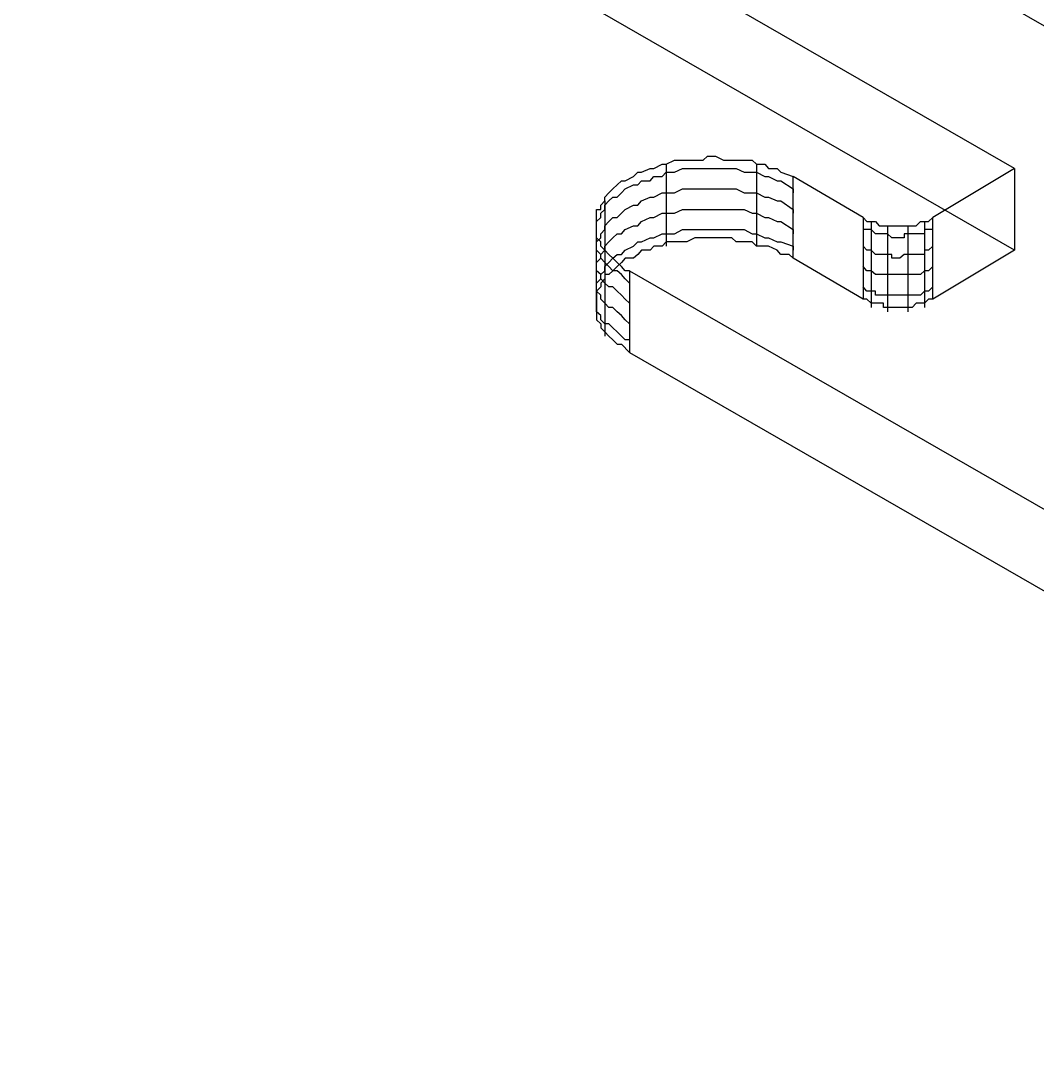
# Model space of a CAD drawing. Header units: millimetres. Extents: x 0 to 2112, y 8 to 1252.
# Drawn here: x 775.4 to 840.9, y 480.1 to 547.3 of the extents above; entities that cross this region are included whole.
import ezdxf

# ---------------------------------------------------------------- set-up
doc = ezdxf.new("R2010")
doc.units = ezdxf.units.MM
doc.layers.get('0').update_dxf_attribs({"linetype": 'CONTINUOUS'})

msp = doc.modelspace()

# ---------------------------------------------------------------- linework, layer by layer
at = {"color": 9}
for p, q in [((839.452, 537.817), (620.085, 664.002)), ((839.452, 537.817), (620.085, 664.002)), ((839.452, 532.553), (620.085, 658.989)), ((839.452, 532.553), (620.085, 658.989)), ((869.29, 530.983), (827.056, 555.202)), ((869.29, 530.983), (827.056, 555.202)), ((817.026, 538.092), (817.548, 538.339)), ((817.026, 538.092), (817.548, 538.339)), ((817.548, 538.339), (818.074, 538.339)), ((817.548, 538.339), (818.074, 538.339)), ((818.074, 538.339), (818.349, 538.339)), ((818.074, 538.339), (818.349, 538.339)), ((818.349, 538.339), (818.871, 538.339)), ((818.349, 538.339), (818.871, 538.339)), ((818.871, 538.339), (819.397, 538.339)), ((818.871, 538.339), (819.397, 538.339)), ((819.397, 538.339), (819.672, 538.614)), ((819.397, 538.339), (819.672, 538.614)), ((819.672, 538.614), (820.194, 538.614)), ((819.672, 538.614), (820.194, 538.614)), ((820.194, 538.614), (820.716, 538.339)), ((820.194, 538.614), (820.716, 538.339)), ((820.716, 538.339), (821.242, 538.339)), ((820.716, 538.339), (821.242, 538.339)), ((821.242, 538.339), (821.517, 538.339)), ((821.242, 538.339), (821.517, 538.339)), ((821.517, 538.339), (822.039, 538.339)), ((821.517, 538.339), (822.039, 538.339)), ((822.039, 538.339), (822.565, 538.339)), ((822.039, 538.339), (822.565, 538.339)), ((822.565, 538.339), (822.84, 538.092)), ((822.565, 538.339), (822.84, 538.092)), ((815.428, 537.57), (815.979, 537.817)), ((815.428, 537.57), (815.979, 537.817)), ((815.979, 537.817), (816.225, 537.817)), ((815.979, 537.817), (816.225, 537.817)), ((816.225, 537.817), (816.751, 538.092)), ((816.225, 537.817), (816.751, 538.092)), ((816.751, 538.092), (817.026, 538.092)), ((816.751, 538.092), (817.026, 538.092)), ((817.026, 538.092), (817.026, 533.079)), ((817.548, 537.57), (818.074, 537.817)), ((818.074, 537.817), (818.349, 537.817)), ((818.349, 537.817), (818.871, 537.817)), ((818.871, 537.817), (819.397, 537.817)), ((819.397, 537.817), (819.672, 537.817)), ((819.672, 537.817), (820.194, 537.817)), ((820.194, 537.817), (820.716, 537.817)), ((820.716, 537.817), (821.242, 537.817)), ((821.242, 537.817), (821.517, 537.817)), ((821.517, 537.817), (822.039, 537.57)), ((822.84, 538.092), (822.84, 533.079)), ((822.84, 538.092), (823.362, 538.092)), ((822.84, 538.092), (823.362, 538.092)), ((823.362, 538.092), (823.609, 537.817)), ((823.362, 538.092), (823.609, 537.817)), ((823.609, 537.817), (824.163, 537.817)), ((823.609, 537.817), (824.163, 537.817)), ((824.163, 537.817), (824.41, 537.57)), ((824.163, 537.817), (824.41, 537.57)), ((839.452, 537.817), (834.189, 534.649)), ((839.452, 537.817), (834.189, 534.649)), ((839.452, 537.817), (839.452, 532.553)), ((839.452, 537.817), (839.452, 532.553)), ((813.858, 536.769), (814.134, 537.016)), ((813.858, 536.769), (814.134, 537.016)), ((814.134, 537.016), (814.38, 537.016)), ((814.134, 537.016), (814.38, 537.016)), ((814.38, 537.016), (814.903, 537.295)), ((814.38, 537.016), (814.903, 537.295)), ((814.903, 537.295), (815.181, 537.57)), ((814.903, 537.295), (815.181, 537.57)), ((815.181, 537.57), (815.428, 537.57)), ((815.181, 537.57), (815.428, 537.57)), ((815.181, 536.769), (815.428, 537.016)), ((815.428, 537.016), (815.979, 537.016)), ((815.979, 537.016), (816.225, 537.295)), ((816.225, 537.295), (816.751, 537.295)), ((816.751, 537.295), (817.026, 537.57)), ((817.026, 537.57), (817.548, 537.57)), ((822.039, 537.57), (822.565, 537.57)), ((822.565, 537.57), (822.84, 537.57)), ((822.84, 537.57), (823.362, 537.295)), ((823.362, 537.295), (823.609, 537.295)), ((823.609, 537.295), (824.163, 537.016)), ((824.163, 537.016), (824.41, 537.016)), ((824.41, 537.57), (825.207, 537.295)), ((824.41, 537.57), (825.207, 537.295)), ((824.41, 537.016), (825.207, 536.494)), ((825.207, 532.031), (825.207, 537.295)), ((829.698, 534.649), (825.207, 537.295)), ((825.207, 532.031), (825.207, 537.295)), ((829.698, 534.649), (825.207, 537.295)), ((813.058, 535.972), (813.333, 536.247)), ((813.058, 535.972), (813.333, 536.247)), ((813.333, 536.247), (813.58, 536.494)), ((813.333, 536.247), (813.58, 536.494)), ((813.58, 536.494), (813.858, 536.769)), ((813.58, 536.494), (813.858, 536.769)), ((813.858, 535.972), (814.134, 536.247)), ((814.134, 536.247), (814.38, 536.494)), ((814.38, 536.494), (814.903, 536.769)), ((814.903, 536.769), (815.181, 536.769)), ((816.225, 535.972), (816.751, 536.247)), ((816.751, 536.247), (817.026, 536.247)), ((817.026, 536.247), (817.548, 536.247)), ((817.548, 536.247), (818.074, 536.494)), ((818.074, 536.494), (818.349, 536.494)), ((818.349, 536.494), (818.871, 536.494)), ((818.871, 536.494), (819.397, 536.494)), ((819.397, 536.494), (819.672, 536.494)), ((819.672, 536.494), (820.194, 536.494)), ((820.194, 536.494), (820.716, 536.494)), ((820.716, 536.494), (821.242, 536.494)), ((821.242, 536.494), (821.517, 536.494)), ((821.517, 536.494), (822.039, 536.247)), ((822.039, 536.247), (822.565, 536.247)), ((822.565, 536.247), (822.84, 536.247)), ((822.84, 536.247), (823.362, 535.972)), ((825.207, 536.494), (825.207, 536.247)), ((812.811, 535.446), (813.058, 535.721)), ((812.811, 535.446), (813.058, 535.721)), ((813.058, 535.721), (813.058, 535.972)), ((813.058, 535.721), (813.058, 535.972)), ((813.058, 535.721), (813.058, 530.708)), ((813.058, 535.446), (813.333, 535.721)), ((813.333, 535.721), (813.58, 535.972)), ((813.58, 535.972), (813.858, 535.972)), ((815.181, 535.446), (815.428, 535.721)), ((815.428, 535.721), (815.979, 535.972)), ((815.979, 535.972), (816.225, 535.972)), ((823.362, 535.972), (823.609, 535.972)), ((823.609, 535.972), (824.163, 535.721)), ((824.163, 535.721), (824.41, 535.721)), ((824.41, 535.721), (825.207, 535.171)), ((812.535, 534.924), (812.535, 535.171)), ((812.535, 535.171), (812.811, 535.171)), ((812.535, 534.924), (812.535, 535.171)), ((812.535, 535.171), (812.811, 535.171)), ((812.535, 534.649), (812.535, 534.924)), ((812.535, 534.649), (812.535, 534.924)), ((812.811, 535.171), (812.811, 535.446)), ((812.811, 535.171), (812.811, 535.446)), ((812.811, 534.924), (813.058, 535.171)), ((812.811, 534.649), (812.811, 534.924)), ((813.058, 535.171), (813.058, 535.446)), ((813.858, 534.649), (814.134, 534.924)), ((814.134, 534.924), (814.38, 535.171)), ((814.38, 535.171), (814.903, 535.446)), ((814.903, 535.446), (815.181, 535.446)), ((816.225, 534.649), (816.751, 534.924)), ((816.751, 534.924), (817.026, 534.924)), ((817.026, 534.924), (817.548, 534.924)), ((817.548, 534.924), (818.074, 535.171)), ((818.074, 535.171), (818.349, 535.171)), ((818.349, 535.171), (818.871, 535.171)), ((818.871, 535.171), (819.397, 535.171)), ((819.397, 535.171), (819.672, 535.171)), ((819.672, 535.171), (820.194, 535.171)), ((820.194, 535.171), (820.716, 535.171)), ((820.716, 535.171), (821.242, 535.171)), ((821.242, 535.171), (821.517, 535.171)), ((821.517, 535.171), (822.039, 535.171)), ((822.039, 535.171), (822.565, 534.924)), ((822.565, 534.924), (822.84, 534.924)), ((822.84, 534.924), (823.362, 534.649)), ((825.207, 535.171), (825.207, 534.924)), ((812.535, 534.398), (812.811, 534.649)), ((812.535, 534.398), (812.535, 534.649)), ((812.535, 534.398), (812.535, 534.649)), ((812.535, 534.123), (812.535, 534.398)), ((812.535, 534.123), (812.535, 534.398)), ((812.535, 534.123), (812.535, 534.398)), ((813.058, 534.123), (813.333, 534.398)), ((813.333, 534.398), (813.58, 534.649)), ((813.58, 534.649), (813.858, 534.649)), ((815.181, 534.123), (815.428, 534.398)), ((815.428, 534.398), (815.979, 534.649)), ((815.979, 534.649), (816.225, 534.649)), ((823.362, 534.649), (823.609, 534.649)), ((823.609, 534.649), (824.163, 534.398)), ((824.163, 534.398), (824.41, 534.398)), ((824.41, 534.398), (825.207, 533.876)), ((829.698, 534.649), (829.698, 529.385)), ((829.698, 534.649), (829.698, 534.649)), ((829.698, 534.649), (829.949, 534.398)), ((829.698, 534.649), (829.698, 529.385)), ((829.698, 534.649), (829.698, 534.649)), ((829.698, 534.649), (829.949, 534.398)), ((829.949, 534.398), (830.224, 534.398)), ((829.949, 534.398), (830.224, 534.398)), ((830.224, 534.398), (830.224, 529.138)), ((830.224, 534.398), (830.224, 534.398)), ((830.224, 534.398), (830.499, 534.398)), ((830.224, 534.398), (830.224, 534.398)), ((830.224, 534.398), (830.499, 534.398)), ((830.499, 534.398), (830.746, 534.123)), ((830.499, 534.398), (830.746, 534.123)), ((833.117, 534.123), (833.392, 534.398)), ((833.117, 534.123), (833.392, 534.398)), ((833.392, 534.398), (833.392, 534.398)), ((833.392, 534.398), (833.667, 534.398)), ((833.392, 534.398), (833.392, 534.398)), ((833.392, 534.398), (833.667, 534.398)), ((833.667, 534.398), (833.667, 529.138)), ((833.667, 534.398), (833.914, 534.398)), ((833.667, 534.398), (833.914, 534.398)), ((833.914, 534.398), (834.189, 534.649)), ((833.914, 534.398), (834.189, 534.649)), ((833.914, 534.398), (833.914, 534.398)), ((833.914, 534.398), (833.914, 534.398)), ((834.189, 529.385), (834.189, 534.649)), ((834.189, 529.385), (834.189, 534.649)), ((812.535, 533.876), (812.535, 534.123)), ((812.535, 533.876), (812.535, 534.123)), ((812.535, 533.876), (812.535, 534.123)), ((812.535, 533.601), (812.535, 533.876)), ((812.535, 533.601), (812.535, 533.876)), ((812.535, 533.601), (812.535, 533.876)), ((812.535, 533.354), (812.535, 533.601)), ((812.535, 533.354), (812.535, 533.601)), ((812.535, 533.354), (812.535, 533.601)), ((812.811, 533.601), (813.058, 533.876)), ((812.811, 533.354), (812.811, 533.601)), ((813.058, 533.876), (813.058, 534.123)), ((813.58, 533.354), (813.858, 533.601)), ((813.858, 533.601), (814.134, 533.601)), ((814.134, 533.601), (814.38, 533.876)), ((814.38, 533.876), (814.903, 534.123)), ((814.903, 534.123), (815.181, 534.123)), ((816.225, 533.354), (816.751, 533.601)), ((816.751, 533.601), (817.026, 533.601)), ((817.026, 533.601), (817.548, 533.601)), ((817.548, 533.601), (818.074, 533.876)), ((818.074, 533.876), (818.349, 533.876)), ((818.349, 533.876), (818.871, 533.876)), ((818.871, 533.876), (819.397, 533.876)), ((819.397, 533.876), (819.672, 533.876)), ((819.672, 533.876), (820.194, 533.876)), ((820.194, 533.876), (820.716, 533.876)), ((820.716, 533.876), (821.242, 533.876)), ((821.242, 533.876), (821.517, 533.876)), ((821.517, 533.876), (822.039, 533.876)), ((822.039, 533.876), (822.565, 533.601)), ((822.565, 533.601), (822.84, 533.601)), ((822.84, 533.601), (823.362, 533.354)), ((825.207, 533.876), (825.207, 533.601)), ((829.949, 533.876), (829.698, 533.876)), ((829.698, 533.876), (829.698, 533.601)), ((830.224, 533.876), (829.949, 533.876)), ((829.949, 533.876), (829.949, 533.876)), ((830.499, 533.601), (830.224, 533.876)), ((830.746, 533.601), (830.499, 533.601)), ((830.499, 533.601), (830.499, 533.601)), ((830.746, 534.123), (830.746, 534.123)), ((830.746, 534.123), (831.021, 534.123)), ((830.746, 534.123), (830.746, 534.123)), ((830.746, 534.123), (831.021, 534.123)), ((831.021, 533.601), (830.746, 533.601)), ((831.021, 534.123), (831.271, 534.123)), ((831.021, 534.123), (831.271, 534.123)), ((831.271, 533.601), (831.021, 533.601)), ((831.021, 533.601), (831.021, 533.601)), ((831.271, 534.123), (831.271, 528.863)), ((831.271, 534.123), (831.271, 534.123)), ((831.271, 534.123), (831.547, 534.123)), ((831.271, 534.123), (831.271, 534.123)), ((831.271, 534.123), (831.547, 534.123)), ((831.547, 533.354), (831.271, 533.601)), ((831.547, 534.123), (831.822, 534.123)), ((831.547, 534.123), (831.822, 534.123)), ((831.822, 534.123), (832.069, 534.123)), ((831.822, 534.123), (832.069, 534.123)), ((832.069, 534.123), (832.069, 534.123)), ((832.069, 534.123), (832.344, 534.123)), ((832.069, 534.123), (832.069, 534.123)), ((832.069, 534.123), (832.344, 534.123)), ((832.344, 534.123), (832.594, 534.123)), ((832.344, 534.123), (832.594, 534.123)), ((832.594, 533.601), (832.344, 533.601)), ((832.344, 533.601), (832.344, 533.354)), ((832.594, 534.123), (832.594, 528.863)), ((832.594, 534.123), (832.869, 534.123)), ((832.594, 534.123), (832.869, 534.123)), ((832.869, 533.601), (832.594, 533.601)), ((832.869, 534.123), (832.869, 534.123)), ((832.869, 534.123), (833.117, 534.123)), ((832.869, 534.123), (832.869, 534.123)), ((832.869, 534.123), (833.117, 534.123)), ((833.117, 533.601), (832.869, 533.601)), ((833.392, 533.601), (833.117, 533.601)), ((833.117, 533.601), (833.117, 533.601)), ((833.667, 533.601), (833.392, 533.601)), ((833.914, 533.876), (833.667, 533.876)), ((833.667, 533.876), (833.667, 533.601)), ((834.189, 533.876), (833.914, 533.876)), ((833.914, 533.876), (833.914, 533.876)), ((812.535, 533.079), (812.535, 533.354)), ((812.535, 533.079), (812.811, 533.354)), ((812.811, 533.079), (812.535, 533.354)), ((812.811, 533.079), (812.535, 533.354)), ((812.535, 532.8), (812.535, 533.079)), ((812.535, 532.8), (812.535, 533.079)), ((812.811, 532.8), (812.811, 533.079)), ((812.811, 532.8), (812.811, 533.079)), ((813.058, 532.8), (813.333, 533.079)), ((813.333, 533.079), (813.58, 533.354)), ((814.903, 532.8), (815.181, 533.079)), ((815.181, 533.079), (815.428, 533.079)), ((815.428, 533.079), (815.979, 533.354)), ((815.979, 533.354), (816.225, 533.354)), ((817.026, 533.079), (816.751, 532.8)), ((817.026, 533.079), (816.751, 532.8)), ((817.548, 533.079), (817.026, 533.079)), ((817.026, 533.079), (817.026, 532.8)), ((817.548, 533.079), (817.026, 533.079)), ((818.074, 533.079), (817.548, 533.079)), ((818.074, 533.079), (817.548, 533.079)), ((818.349, 533.079), (818.074, 533.079)), ((818.349, 533.079), (818.074, 533.079)), ((818.871, 533.354), (818.349, 533.079)), ((818.871, 533.354), (818.349, 533.079)), ((819.397, 533.354), (818.871, 533.354)), ((819.397, 533.354), (818.871, 533.354)), ((819.672, 533.354), (819.397, 533.354)), ((819.672, 533.354), (819.397, 533.354)), ((820.194, 533.354), (819.672, 533.354)), ((820.194, 533.354), (819.672, 533.354)), ((820.716, 533.354), (820.194, 533.354)), ((820.716, 533.354), (820.194, 533.354)), ((821.242, 533.354), (820.716, 533.354)), ((821.242, 533.354), (820.716, 533.354)), ((821.517, 533.079), (821.242, 533.354)), ((821.517, 533.079), (821.242, 533.354)), ((822.039, 533.079), (821.517, 533.079)), ((822.039, 533.079), (821.517, 533.079)), ((822.565, 533.079), (822.039, 533.079)), ((822.565, 533.079), (822.039, 533.079)), ((822.84, 532.8), (822.565, 533.079)), ((822.84, 532.8), (822.565, 533.079)), ((822.84, 533.079), (822.84, 532.8)), ((823.362, 533.354), (823.609, 533.354)), ((823.609, 533.354), (824.163, 533.079)), ((824.163, 533.079), (824.41, 533.079)), ((824.41, 533.079), (825.207, 532.8)), ((831.822, 533.354), (831.547, 533.354)), ((831.547, 533.354), (831.547, 533.354)), ((832.069, 533.354), (831.822, 533.354)), ((832.344, 533.354), (832.069, 533.354)), ((812.535, 532.553), (812.535, 532.8)), ((812.535, 532.553), (812.535, 532.8)), ((812.811, 532.278), (812.535, 532.553)), ((812.535, 532.278), (812.535, 532.553)), ((812.535, 532.031), (812.535, 532.278)), ((813.058, 532.553), (812.811, 532.8)), ((813.058, 532.553), (812.811, 532.8)), ((812.811, 532.278), (813.058, 532.553)), ((812.811, 532.031), (812.811, 532.278)), ((812.811, 532.031), (812.811, 532.278)), ((813.058, 532.553), (813.058, 532.8)), ((813.058, 532.553), (813.058, 527.29)), ((813.333, 532.278), (813.058, 532.553)), ((813.333, 532.278), (813.058, 532.553)), ((813.58, 532.031), (813.333, 532.278)), ((813.58, 532.031), (813.333, 532.278)), ((813.58, 532.031), (813.858, 532.278)), ((813.858, 532.278), (814.134, 532.278)), ((814.134, 532.278), (814.38, 532.553)), ((814.38, 532.553), (814.903, 532.8)), ((815.181, 532.278), (814.903, 532.031)), ((815.181, 532.278), (814.903, 532.031)), ((815.428, 532.553), (815.181, 532.278)), ((815.428, 532.553), (815.181, 532.278)), ((815.979, 532.553), (815.428, 532.553)), ((815.979, 532.553), (815.428, 532.553)), ((816.225, 532.8), (815.979, 532.553)), ((816.225, 532.8), (815.979, 532.553)), ((816.751, 532.8), (816.225, 532.8)), ((816.751, 532.8), (816.225, 532.8)), ((823.362, 532.8), (822.84, 532.8)), ((823.362, 532.8), (822.84, 532.8)), ((823.609, 532.8), (823.362, 532.8)), ((823.609, 532.8), (823.362, 532.8)), ((824.163, 532.553), (823.609, 532.8)), ((824.163, 532.553), (823.609, 532.8)), ((824.41, 532.278), (824.163, 532.553)), ((824.41, 532.278), (824.163, 532.553)), ((824.932, 532.278), (824.41, 532.278)), ((824.932, 532.278), (824.41, 532.278)), ((825.207, 532.031), (824.932, 532.278)), ((825.207, 532.031), (824.932, 532.278)), ((825.207, 532.8), (825.207, 532.553)), ((829.949, 532.553), (829.698, 532.8)), ((829.698, 532.8), (829.698, 532.553)), ((830.224, 532.553), (829.949, 532.553)), ((829.949, 532.553), (829.949, 532.553)), ((830.499, 532.278), (830.224, 532.553)), ((830.746, 532.278), (830.499, 532.278)), ((830.499, 532.278), (830.499, 532.278)), ((831.021, 532.278), (830.746, 532.278)), ((831.271, 532.278), (831.021, 532.278)), ((831.021, 532.278), (831.021, 532.278)), ((831.547, 532.278), (831.271, 532.278)), ((831.547, 532.031), (831.547, 532.278)), ((832.344, 532.278), (832.069, 532.031)), ((832.594, 532.278), (832.344, 532.278)), ((832.344, 532.278), (832.344, 532.278)), ((832.869, 532.278), (832.594, 532.278)), ((833.117, 532.278), (832.869, 532.278)), ((833.392, 532.278), (833.117, 532.278)), ((833.117, 532.278), (833.117, 532.278)), ((833.667, 532.278), (833.392, 532.278)), ((833.914, 532.553), (833.667, 532.553)), ((833.667, 532.553), (833.667, 532.278)), ((834.189, 532.8), (833.914, 532.553)), ((833.914, 532.553), (833.914, 532.553)), ((839.452, 532.553), (834.189, 529.385)), ((839.452, 532.553), (834.189, 529.385)), ((812.535, 531.756), (812.535, 532.031)), ((812.535, 531.756), (812.811, 532.031)), ((812.535, 531.506), (812.535, 531.756)), ((812.535, 531.506), (812.535, 531.756)), ((813.058, 531.756), (812.811, 532.031)), ((813.333, 531.506), (813.058, 531.756)), ((813.058, 531.506), (813.333, 531.756)), ((813.333, 531.756), (813.58, 532.031)), ((813.858, 531.756), (813.58, 532.031)), ((813.858, 531.756), (813.58, 532.031)), ((814.134, 531.756), (813.858, 531.506)), ((814.134, 531.506), (813.858, 531.756)), ((814.134, 531.756), (813.858, 531.506)), ((814.134, 531.506), (813.858, 531.756)), ((814.38, 532.031), (814.134, 531.756)), ((814.38, 532.031), (814.134, 531.756)), ((814.903, 532.031), (814.38, 532.031)), ((814.903, 532.031), (814.38, 532.031)), ((829.698, 529.385), (825.207, 532.031)), ((829.698, 529.385), (825.207, 532.031)), ((831.822, 532.031), (831.547, 532.031)), ((832.069, 532.031), (831.822, 532.031)), ((812.535, 531.23), (812.535, 531.506)), ((812.535, 531.23), (812.535, 531.506)), ((812.811, 530.983), (812.535, 531.23)), ((812.535, 530.983), (812.535, 531.23)), ((812.535, 530.708), (812.535, 530.983)), ((812.811, 530.983), (813.058, 531.23)), ((812.811, 530.708), (812.811, 530.983)), ((812.811, 530.708), (812.811, 530.983)), ((813.058, 531.23), (813.058, 531.506)), ((813.333, 530.983), (813.058, 530.983)), ((813.058, 530.983), (813.058, 530.708)), ((813.333, 530.983), (813.058, 530.983)), ((813.058, 530.983), (813.058, 530.708)), ((813.58, 531.23), (813.333, 531.506)), ((813.58, 531.23), (813.333, 530.983)), ((813.58, 531.23), (813.333, 530.983)), ((813.858, 531.506), (813.58, 531.23)), ((813.858, 531.506), (813.58, 531.23)), ((813.858, 531.23), (813.58, 531.23)), ((814.134, 530.983), (813.858, 531.23)), ((814.38, 531.23), (814.134, 531.506)), ((814.38, 531.23), (814.134, 531.506)), ((814.38, 530.708), (814.134, 530.983)), ((814.656, 531.23), (814.38, 531.23)), ((814.656, 531.23), (814.38, 531.23)), ((814.656, 531.23), (814.656, 525.967)), ((814.656, 531.23), (894.362, 485.383)), ((814.656, 531.23), (814.656, 525.967)), ((814.656, 531.23), (894.362, 485.383)), ((829.949, 531.23), (829.698, 531.506)), ((829.698, 531.506), (829.698, 531.23)), ((830.224, 531.23), (829.949, 531.23)), ((829.949, 531.23), (829.949, 531.23)), ((830.499, 530.983), (830.224, 531.23)), ((830.746, 530.983), (830.499, 530.983)), ((830.499, 530.983), (830.499, 530.983)), ((831.021, 530.983), (830.746, 530.983)), ((831.271, 530.983), (831.021, 530.983)), ((831.021, 530.983), (831.021, 530.983)), ((831.547, 530.983), (831.271, 530.983)), ((831.822, 530.983), (831.547, 530.983)), ((831.547, 530.983), (831.547, 530.983)), ((832.069, 530.983), (831.822, 530.983)), ((832.344, 530.983), (832.069, 530.983)), ((832.594, 530.983), (832.344, 530.983)), ((832.344, 530.983), (832.344, 530.983)), ((832.869, 530.983), (832.594, 530.983)), ((833.117, 530.983), (832.869, 530.983)), ((833.392, 530.983), (833.117, 530.983)), ((833.117, 530.983), (833.117, 530.983)), ((833.667, 531.23), (833.392, 530.983)), ((833.914, 531.23), (833.667, 531.23)), ((833.667, 531.23), (833.667, 531.23)), ((834.189, 531.506), (833.914, 531.23)), ((833.914, 531.23), (833.914, 531.23)), ((812.535, 530.433), (812.535, 530.708)), ((812.535, 530.433), (812.811, 530.708)), ((812.535, 530.183), (812.535, 530.433)), ((812.535, 530.183), (812.535, 530.433)), ((813.058, 530.708), (812.811, 530.433)), ((813.058, 530.433), (812.811, 530.708)), ((813.058, 530.708), (812.811, 530.433)), ((812.811, 530.433), (812.811, 530.183)), ((812.811, 530.433), (812.811, 530.183)), ((813.058, 530.708), (813.058, 530.433)), ((813.333, 530.183), (813.058, 530.433)), ((814.656, 530.433), (814.38, 530.708)), ((812.811, 530.183), (812.535, 529.907)), ((812.535, 529.907), (812.535, 530.183)), ((812.535, 529.907), (812.535, 530.183)), ((812.811, 530.183), (812.535, 529.907)), ((812.535, 529.907), (812.535, 529.661)), ((812.811, 529.661), (812.535, 529.907)), ((812.535, 529.661), (812.535, 529.907)), ((812.535, 529.907), (812.535, 529.661)), ((812.535, 529.661), (812.535, 529.385)), ((812.535, 529.385), (812.535, 529.661)), ((812.535, 529.661), (812.535, 529.385)), ((812.811, 529.385), (812.811, 529.661)), ((813.58, 530.183), (813.333, 530.183)), ((813.858, 529.907), (813.58, 530.183)), ((814.134, 529.661), (813.858, 529.907)), ((814.38, 529.385), (814.134, 529.661)), ((829.949, 529.907), (829.698, 530.183)), ((829.698, 530.183), (829.698, 529.907)), ((830.224, 529.907), (829.949, 529.907)), ((829.949, 529.907), (829.949, 529.907)), ((830.499, 529.907), (830.224, 529.907)), ((830.499, 529.661), (830.499, 529.907)), ((830.746, 529.661), (830.499, 529.661)), ((831.021, 529.661), (830.746, 529.661)), ((831.271, 529.661), (831.021, 529.661)), ((831.021, 529.661), (831.021, 529.661)), ((831.547, 529.661), (831.271, 529.661)), ((831.822, 529.661), (831.547, 529.661)), ((831.547, 529.661), (831.547, 529.661)), ((832.069, 529.661), (831.822, 529.661)), ((832.344, 529.661), (832.069, 529.661)), ((832.594, 529.661), (832.344, 529.661)), ((832.344, 529.661), (832.344, 529.661)), ((832.869, 529.661), (832.594, 529.661)), ((833.117, 529.661), (832.869, 529.661)), ((833.392, 529.661), (833.117, 529.661)), ((833.117, 529.661), (833.117, 529.661)), ((833.667, 529.907), (833.392, 529.661)), ((833.914, 529.907), (833.667, 529.907)), ((833.667, 529.907), (833.667, 529.907)), ((834.189, 530.183), (833.914, 529.907)), ((833.914, 529.907), (833.914, 529.907)), ((812.535, 529.385), (812.535, 529.138)), ((812.535, 529.138), (812.535, 529.385)), ((812.535, 529.385), (812.535, 529.138)), ((812.535, 529.138), (812.535, 528.863)), ((812.535, 528.863), (812.535, 529.138)), ((812.535, 529.138), (812.535, 528.863)), ((812.535, 528.863), (812.535, 528.588)), ((812.535, 528.588), (812.535, 528.863)), ((812.535, 528.863), (812.535, 528.588)), ((813.058, 529.138), (812.811, 529.385)), ((813.333, 528.863), (813.058, 529.138)), ((813.58, 528.863), (813.333, 528.863)), ((813.858, 528.588), (813.58, 528.863)), ((814.656, 529.138), (814.38, 529.385)), ((829.949, 529.385), (829.698, 529.385)), ((829.949, 529.385), (829.698, 529.385)), ((830.224, 529.138), (829.949, 529.385)), ((829.949, 529.385), (829.949, 529.385)), ((830.224, 529.138), (829.949, 529.385)), ((829.949, 529.385), (829.949, 529.385)), ((830.499, 529.138), (830.224, 529.138)), ((830.224, 529.138), (830.224, 528.863)), ((830.499, 529.138), (830.224, 529.138)), ((830.746, 529.138), (830.499, 529.138)), ((830.499, 529.138), (830.499, 529.138)), ((830.746, 529.138), (830.499, 529.138)), ((830.499, 529.138), (830.499, 529.138)), ((831.021, 529.138), (830.746, 529.138)), ((831.021, 529.138), (830.746, 529.138)), ((831.021, 528.863), (831.021, 529.138)), ((831.021, 528.863), (831.021, 529.138)), ((831.271, 528.863), (831.021, 528.863)), ((831.271, 528.863), (831.021, 528.863)), ((831.547, 528.863), (831.271, 528.863)), ((831.271, 528.863), (831.271, 528.588)), ((831.547, 528.863), (831.271, 528.863)), ((831.822, 528.863), (831.547, 528.863)), ((831.547, 528.863), (831.547, 528.863)), ((831.822, 528.863), (831.547, 528.863)), ((831.547, 528.863), (831.547, 528.863)), ((832.069, 528.863), (831.822, 528.863)), ((832.069, 528.863), (831.822, 528.863)), ((832.344, 528.863), (832.069, 528.863)), ((832.344, 528.863), (832.069, 528.863)), ((832.594, 528.863), (832.344, 528.863)), ((832.344, 528.863), (832.344, 528.863)), ((832.594, 528.863), (832.344, 528.863)), ((832.344, 528.863), (832.344, 528.863)), ((832.869, 528.863), (832.594, 528.863)), ((832.594, 528.863), (832.594, 528.588)), ((832.869, 528.863), (832.594, 528.863)), ((833.117, 529.138), (832.869, 528.863)), ((833.117, 529.138), (832.869, 528.863)), ((833.392, 529.138), (833.117, 529.138)), ((833.117, 529.138), (833.117, 529.138)), ((833.392, 529.138), (833.117, 529.138)), ((833.117, 529.138), (833.117, 529.138)), ((833.667, 529.138), (833.392, 529.138)), ((833.667, 529.138), (833.392, 529.138)), ((833.914, 529.385), (833.667, 529.138)), ((833.914, 529.385), (833.667, 529.138)), ((833.667, 529.138), (833.667, 529.138)), ((833.667, 529.138), (833.667, 528.863)), ((833.667, 529.138), (833.667, 529.138)), ((834.189, 529.385), (833.914, 529.385)), ((833.914, 529.385), (833.914, 529.385)), ((834.189, 529.385), (833.914, 529.385)), ((833.914, 529.385), (833.914, 529.385)), ((812.535, 528.588), (812.535, 528.338)), ((812.811, 528.338), (812.535, 528.588)), ((812.535, 528.588), (812.535, 528.338)), ((812.535, 528.338), (812.535, 528.062)), ((812.535, 528.338), (812.535, 528.062)), ((812.811, 528.062), (812.811, 528.338)), ((814.134, 528.338), (813.858, 528.588)), ((814.38, 528.062), (814.134, 528.338)), ((812.535, 528.062), (812.811, 527.816)), ((812.535, 528.062), (812.811, 527.816)), ((813.058, 527.816), (812.811, 528.062)), ((812.811, 527.816), (812.811, 527.54)), ((812.811, 527.816), (812.811, 527.54)), ((812.811, 527.54), (813.058, 527.29)), ((812.811, 527.54), (813.058, 527.29)), ((813.333, 527.816), (813.058, 527.816)), ((813.58, 527.54), (813.333, 527.816)), ((813.858, 527.29), (813.58, 527.54)), ((814.656, 527.816), (814.38, 528.062)), ((813.058, 527.29), (813.333, 527.015)), ((813.058, 527.29), (813.058, 527.015)), ((813.058, 527.29), (813.333, 527.015)), ((813.333, 527.015), (813.58, 526.768)), ((813.333, 527.015), (813.58, 526.768)), ((814.134, 527.015), (813.858, 527.29)), ((814.38, 526.768), (814.134, 527.015)), ((813.58, 526.768), (813.858, 526.493)), ((813.58, 526.768), (813.858, 526.493)), ((813.858, 526.493), (814.134, 526.493)), ((813.858, 526.493), (814.134, 526.493)), ((814.134, 526.493), (814.656, 525.967)), ((814.134, 526.493), (814.656, 525.967)), ((814.656, 526.768), (814.38, 526.768)), ((814.656, 525.967), (894.362, 480.123)), ((814.656, 525.967), (894.362, 480.123))]:
    msp.add_line(p, q, dxfattribs=at)

doc.saveas('drawing.dxf')
